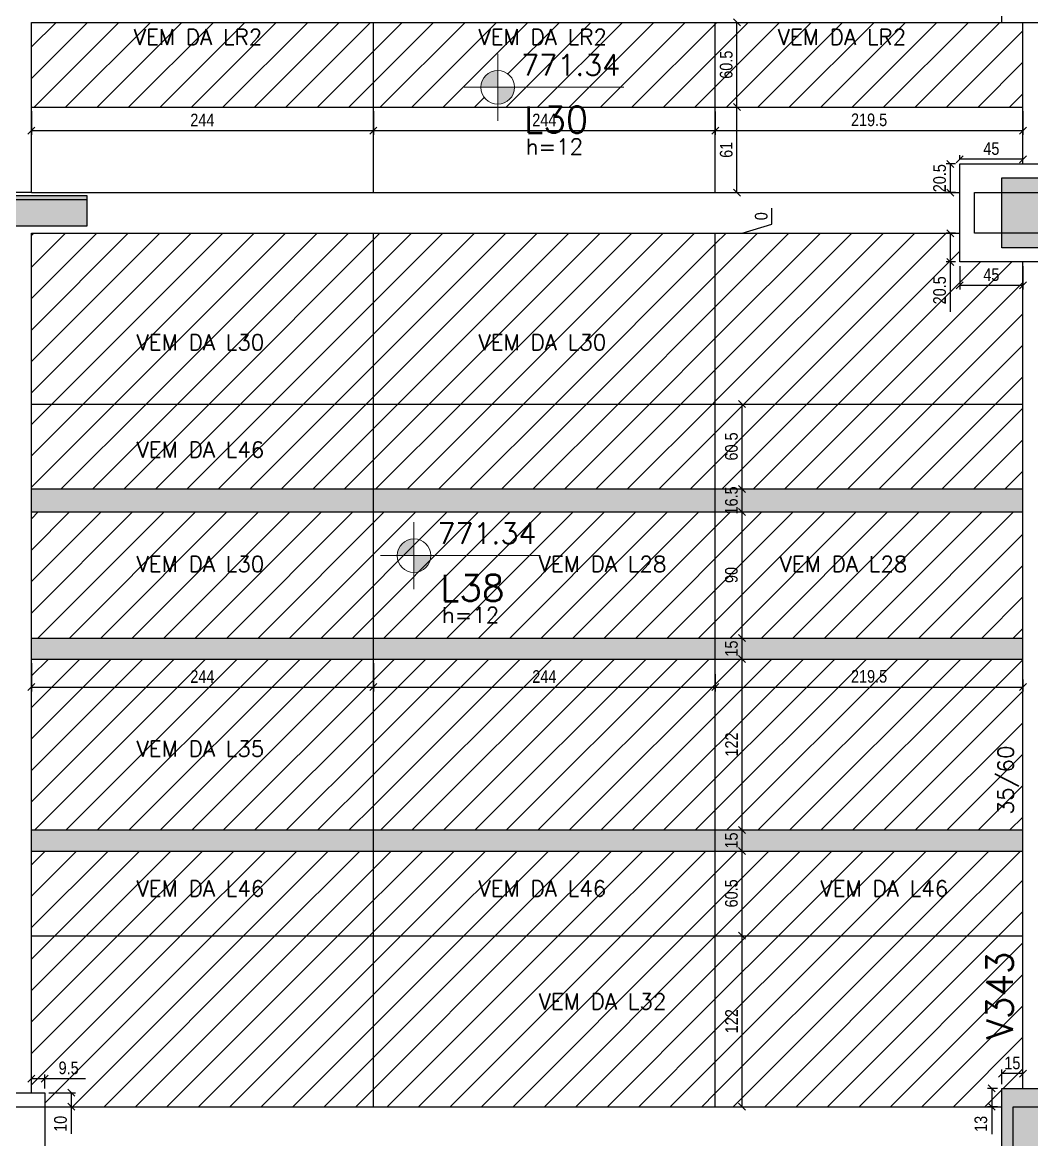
# Model space of a CAD drawing. Extents: x 8513 to 14085, y 1849 to 10799.
# Drawn here: x 11728 to 12448, y 2748 to 3546 of the extents above; entities that cross this region are included whole.
import ezdxf

# ---------------------------------------------------------------- set-up
doc = ezdxf.new("R2010")
doc.units = 0
for name, color, linetype in [('COTA', 241, 'Continuous'), ('Painéis', 200, 'Continuous'), ('Pilares', 5, 'Continuous'), ('VIGAS', 3, 'Continuous')]:
    doc.layers.add(name, color=color, linetype=linetype)
for name, color, linetype, lineweight in [('EST-LAJE-TEXT', 7, 'Continuous', 9), ('EST-VIGA-TEXT', 7, 'Continuous', 9), ('Hachura', 253, 'Continuous', 9), ('REAPROVEITAMENTO', 7, 'Continuous', 9)]:
    doc.layers.add(name, color=color, linetype=linetype, lineweight=lineweight)
doc.styles.add('COTA TECNICA-50', font='techl___.ttf', dxfattribs={"height": 9})
doc.styles.add('RomanS_IV50', font='romans_IV50.ttf', dxfattribs={"height": 11.25})
doc.styles.add('RomanS_IV50_B', font='', dxfattribs={"height": 18.75})
doc.styles.add('RomanS_IV50_B_1', font='', dxfattribs={"height": 22.5})
doc.styles.get('RomanS_IV50_B').set_extended_font_data('RomanS_IV50', bold=True)
doc.styles.get('RomanS_IV50_B_1').set_extended_font_data('RomanS_IV50', bold=True)
doc.dimstyles.new('PAINEL', dxfattribs={"dimtxt": 9, "dimasz": 5, "dimexe": 3, "dimexo": 3, "dimgap": 3, "dimtad": 1, "dimdec": 1, "dimzin": 12, "dimdsep": 46, "dimtxsty": 'COTA TECNICA-50', "dimblk": 'OBLIQUE', "dimcen": 0, "dimclrd": 4, "dimclre": 4, "dimclrt": 1, "dimadec": 1, "dimazin": 3, "dimtfac": 1, "dimtdec": 1, "dimtmove": 0, "dimatfit": 3, "dimldrblk": 'OBLIQUE', "dimfxl": 1, "dimtolj": 1, "dimtzin": 12, "dimarcsym": 0})
pattern_1 = [(45, (-181390.063, -29748.07), (-11.2253202, 11.2253202), [])]

# ---------------------------------------------------------------- blocks, each defined once
blk = doc.blocks.new('FA_Floor_TAG_SURVEY_R01 - NIV_TIT_H_TXT1__TXT2_Menor-2303205-BUSINESS')
at = {"layer": 'EST-LAJE-TEXT'}
h = blk.add_hatch(color=256, dxfattribs=at)
edge = h.paths.add_edge_path(flags=0)
edge.add_line((-0.28, 0.565), (-0.28, 0.405))
edge.add_line((-0.28, 0.405), (-0.44, 0.405))
edge.add_arc((-0.28, 0.405), 0.16, 90, 180, ccw=False)
h = blk.add_hatch(color=256, dxfattribs=at)
edge = h.paths.add_edge_path(flags=0)
edge.add_arc((-0.28, 0.405), 0.16, -90, 0, ccw=False)
edge.add_line((-0.28, 0.245), (-0.28, 0.405))
edge.add_line((-0.28, 0.405), (-0.12, 0.405))
for p, q in [((-0.28, 0.085), (-0.28, 0.725)), ((-0.28, 0.405), (-0.6, 0.405)), ((-0.28, 0.405), (0.92, 0.405))]:
    blk.add_line(p, q, dxfattribs=at)
blk.add_circle((-0.28, 0.405), 0.16, dxfattribs=at)
blk = doc.blocks.new('_Oblique')
at = {"color": 0, "linetype": 'ByBlock', "lineweight": -2}
blk.add_line((-0.5, -0.5), (0.5, 0.5), dxfattribs=at)
blk = doc.blocks.new('*D575')
at = {"layer": 'COTA', "color": 4, "lineweight": -2, "transparency": 16777216}
for p, q in [((11734.51, 3482.01), (11734.51, 3465.24)), ((11978.51, 3482.01), (11978.51, 3465.24)), ((11734.51, 3468.24), (11978.51, 3468.24))]:
    blk.add_line(p, q, dxfattribs=at)
at = {"layer": 'Defpoints', "color": 0, "transparency": 16777216}
for p in [(11734.51, 3485.01), (11978.51, 3485.01), (11978.51, 3468.24)]:
    blk.add_point(p, dxfattribs=at)
at = {"layer": 'COTA', "color": 4, "lineweight": -2, "transparency": 16777216, "xscale": 5, "yscale": 5, "zscale": 5, "rotation": 180}
blk.add_blockref('_Oblique', (11734.51, 3468.24), dxfattribs=at)
at = {"layer": 'COTA', "color": 4, "lineweight": -2, "transparency": 16777216, "xscale": 5, "yscale": 5, "zscale": 5}
blk.add_blockref('_Oblique', (11978.51, 3468.24), dxfattribs=at)
at = {"layer": 'COTA', "color": 1, "transparency": 16777216, "insert": (11856.51, 3475.81), "char_height": 9, "attachment_point": 5, "style": 'COTA TECNICA-50'}
blk.add_mtext('\\A1;244', dxfattribs=at)
blk = doc.blocks.new('*D576')
at = {"layer": 'COTA', "color": 4, "lineweight": -2, "transparency": 16777216}
for p, q in [((11978.51, 3482.01), (11978.51, 3465.24)), ((12222.51, 3481.76), (12222.51, 3465.24)), ((11978.51, 3468.24), (12222.51, 3468.24))]:
    blk.add_line(p, q, dxfattribs=at)
at = {"layer": 'Defpoints', "color": 0, "transparency": 16777216}
for p in [(11978.51, 3485.01), (12222.51, 3484.76), (12222.51, 3468.24)]:
    blk.add_point(p, dxfattribs=at)
at = {"layer": 'COTA', "color": 4, "lineweight": -2, "transparency": 16777216, "xscale": 5, "yscale": 5, "zscale": 5, "rotation": 180}
blk.add_blockref('_Oblique', (11978.51, 3468.24), dxfattribs=at)
at = {"layer": 'COTA', "color": 4, "lineweight": -2, "transparency": 16777216, "xscale": 5, "yscale": 5, "zscale": 5}
blk.add_blockref('_Oblique', (12222.51, 3468.24), dxfattribs=at)
at = {"layer": 'COTA', "color": 1, "transparency": 16777216, "insert": (12100.51, 3475.81), "char_height": 9, "attachment_point": 5, "style": 'COTA TECNICA-50'}
blk.add_mtext('\\A1;244', dxfattribs=at)
blk = doc.blocks.new('*D577')
at = {"layer": 'COTA', "color": 4, "lineweight": -2, "transparency": 16777216}
for p, q in [((12222.51, 3481.76), (12222.51, 3465.24)), ((12442.01, 3482.01), (12442.01, 3465.24)), ((12222.51, 3468.24), (12442.01, 3468.24))]:
    blk.add_line(p, q, dxfattribs=at)
at = {"layer": 'Defpoints', "color": 0, "transparency": 16777216}
for p in [(12222.51, 3484.76), (12442.01, 3485.01), (12442.01, 3468.24)]:
    blk.add_point(p, dxfattribs=at)
at = {"layer": 'COTA', "color": 4, "lineweight": -2, "transparency": 16777216, "xscale": 5, "yscale": 5, "zscale": 5, "rotation": 180}
blk.add_blockref('_Oblique', (12222.51, 3468.24), dxfattribs=at)
at = {"layer": 'COTA', "color": 4, "lineweight": -2, "transparency": 16777216, "xscale": 5, "yscale": 5, "zscale": 5}
blk.add_blockref('_Oblique', (12442.01, 3468.24), dxfattribs=at)
at = {"layer": 'COTA', "color": 1, "transparency": 16777216, "insert": (12332.26, 3475.87), "char_height": 9, "attachment_point": 5, "style": 'COTA TECNICA-50'}
blk.add_mtext('\\A1;219.5', dxfattribs=at)
blk = doc.blocks.new('*D578')
at = {"layer": 'COTA', "color": 4, "lineweight": -2, "transparency": 16777216}
for p, q in [((12397.01, 3447.51), (12397.01, 3450.78)), ((12442.01, 3447.78), (12397.01, 3447.78)), ((12442.01, 3447.51), (12442.01, 3450.78))]:
    blk.add_line(p, q, dxfattribs=at)
at = {"layer": 'Defpoints', "color": 0, "transparency": 16777216}
for p in [(12397.01, 3447.78), (12397.01, 3444.51), (12442.01, 3444.51)]:
    blk.add_point(p, dxfattribs=at)
at = {"layer": 'COTA', "color": 4, "lineweight": -2, "transparency": 16777216, "xscale": 5, "yscale": 5, "zscale": 5, "rotation": 180}
blk.add_blockref('_Oblique', (12397.01, 3447.78), dxfattribs=at)
at = {"layer": 'COTA', "color": 4, "lineweight": -2, "transparency": 16777216, "xscale": 5, "yscale": 5, "zscale": 5}
blk.add_blockref('_Oblique', (12442.01, 3447.78), dxfattribs=at)
at = {"layer": 'COTA', "color": 1, "transparency": 16777216, "insert": (12419.51, 3455.37), "char_height": 9, "attachment_point": 5, "style": 'COTA TECNICA-50'}
blk.add_mtext('\\A1;45', dxfattribs=at)
blk = doc.blocks.new('*D579')
at = {"layer": 'COTA', "color": 4, "lineweight": -2, "transparency": 16777216}
for p, q in [((12394.01, 3444.51), (12387.2, 3444.51)), ((12390.2, 3444.51), (12390.2, 3424.01)), ((12394.01, 3424.01), (12387.2, 3424.01))]:
    blk.add_line(p, q, dxfattribs=at)
at = {"layer": 'Defpoints', "color": 0, "transparency": 16777216}
for p in [(12397.01, 3444.51), (12390.2, 3424.01), (12397.01, 3424.01)]:
    blk.add_point(p, dxfattribs=at)
at = {"layer": 'COTA', "color": 4, "lineweight": -2, "transparency": 16777216, "xscale": 5, "yscale": 5, "zscale": 5}
for p, rotation in [((12390.2, 3444.51), 90), ((12390.2, 3424.01), 270)]:
    blk.add_blockref('_Oblique', p, dxfattribs=dict(at, rotation=rotation))
at = {"layer": 'COTA', "color": 1, "transparency": 16777216, "insert": (12382.6, 3434.26), "char_height": 9, "attachment_point": 5, "rotation": 90, "style": 'COTA TECNICA-50'}
blk.add_mtext('\\A1;20.5', dxfattribs=at)
blk = doc.blocks.new('*D624')
at = {"layer": 'COTA', "color": 4, "lineweight": -2, "transparency": 16777216}
for p, q in [((11734.51, 3088.01), (11734.51, 3067.98)), ((11978.51, 3088.01), (11978.51, 3067.98)), ((11734.51, 3070.98), (11978.51, 3070.98))]:
    blk.add_line(p, q, dxfattribs=at)
at = {"layer": 'Defpoints', "color": 0, "transparency": 16777216}
for p in [(11734.51, 3091.01), (11978.51, 3091.01), (11978.51, 3070.98)]:
    blk.add_point(p, dxfattribs=at)
at = {"layer": 'COTA', "color": 4, "lineweight": -2, "transparency": 16777216, "xscale": 5, "yscale": 5, "zscale": 5, "rotation": 180}
blk.add_blockref('_Oblique', (11734.51, 3070.98), dxfattribs=at)
at = {"layer": 'COTA', "color": 4, "lineweight": -2, "transparency": 16777216, "xscale": 5, "yscale": 5, "zscale": 5}
blk.add_blockref('_Oblique', (11978.51, 3070.98), dxfattribs=at)
at = {"layer": 'COTA', "color": 1, "transparency": 16777216, "insert": (11856.51, 3078.55), "char_height": 9, "attachment_point": 5, "style": 'COTA TECNICA-50'}
blk.add_mtext('\\A1;244', dxfattribs=at)
blk = doc.blocks.new('*D625')
at = {"layer": 'COTA', "color": 4, "lineweight": -2, "transparency": 16777216}
for p, q in [((11978.51, 3088.01), (11978.51, 3067.98)), ((12222.51, 3080.26), (12222.51, 3067.98)), ((11978.51, 3070.98), (12222.51, 3070.98))]:
    blk.add_line(p, q, dxfattribs=at)
at = {"layer": 'Defpoints', "color": 0, "transparency": 16777216}
for p in [(11978.51, 3091.01), (12222.51, 3083.26), (12222.51, 3070.98)]:
    blk.add_point(p, dxfattribs=at)
at = {"layer": 'COTA', "color": 4, "lineweight": -2, "transparency": 16777216, "xscale": 5, "yscale": 5, "zscale": 5, "rotation": 180}
blk.add_blockref('_Oblique', (11978.51, 3070.98), dxfattribs=at)
at = {"layer": 'COTA', "color": 4, "lineweight": -2, "transparency": 16777216, "xscale": 5, "yscale": 5, "zscale": 5}
blk.add_blockref('_Oblique', (12222.51, 3070.98), dxfattribs=at)
at = {"layer": 'COTA', "color": 1, "transparency": 16777216, "insert": (12100.51, 3078.55), "char_height": 9, "attachment_point": 5, "style": 'COTA TECNICA-50'}
blk.add_mtext('\\A1;244', dxfattribs=at)
blk = doc.blocks.new('*D626')
at = {"layer": 'COTA', "color": 4, "lineweight": -2, "transparency": 16777216}
for p, q in [((12222.51, 3080.26), (12222.51, 3067.98)), ((12222.51, 3070.98), (12442.01, 3070.98)), ((12442.01, 3076.51), (12442.01, 3067.98))]:
    blk.add_line(p, q, dxfattribs=at)
at = {"layer": 'Defpoints', "color": 0, "transparency": 16777216}
for p in [(12222.51, 3083.26), (12442.01, 3079.51), (12442.01, 3070.98)]:
    blk.add_point(p, dxfattribs=at)
at = {"layer": 'COTA', "color": 4, "lineweight": -2, "transparency": 16777216, "xscale": 5, "yscale": 5, "zscale": 5, "rotation": 180}
blk.add_blockref('_Oblique', (12222.51, 3070.98), dxfattribs=at)
at = {"layer": 'COTA', "color": 4, "lineweight": -2, "transparency": 16777216, "xscale": 5, "yscale": 5, "zscale": 5}
blk.add_blockref('_Oblique', (12442.01, 3070.98), dxfattribs=at)
at = {"layer": 'COTA', "color": 1, "transparency": 16777216, "insert": (12332.26, 3078.61), "char_height": 9, "attachment_point": 5, "style": 'COTA TECNICA-50'}
blk.add_mtext('\\A1;219.5', dxfattribs=at)
blk = doc.blocks.new('*D627')
at = {"layer": 'COTA', "color": 4, "lineweight": -2, "transparency": 16777216}
for p, q in [((12225.51, 2893.51), (12244.65, 2893.51)), ((12241.65, 2771.51), (12241.65, 2893.51)), ((12225.51, 2771.51), (12244.65, 2771.51))]:
    blk.add_line(p, q, dxfattribs=at)
at = {"layer": 'Defpoints', "color": 0, "transparency": 16777216}
for p in [(12222.51, 2893.51), (12241.65, 2893.51), (12222.51, 2771.51)]:
    blk.add_point(p, dxfattribs=at)
at = {"layer": 'COTA', "color": 4, "lineweight": -2, "transparency": 16777216, "xscale": 5, "yscale": 5, "zscale": 5}
for p, rotation in [((12241.65, 2893.51), 90), ((12241.65, 2771.51), 270)]:
    blk.add_blockref('_Oblique', p, dxfattribs=dict(at, rotation=rotation))
at = {"layer": 'COTA', "color": 1, "transparency": 16777216, "insert": (12234.1, 2832.51), "char_height": 9, "attachment_point": 5, "rotation": 90, "style": 'COTA TECNICA-50'}
blk.add_mtext('\\A1;122', dxfattribs=at)
blk = doc.blocks.new('*D628')
at = {"layer": 'COTA', "color": 4, "lineweight": -2, "transparency": 16777216}
for p, q in [((12225.51, 2954.01), (12244.65, 2954.01)), ((12241.65, 2893.51), (12241.65, 2954.01)), ((12225.51, 2893.51), (12244.65, 2893.51))]:
    blk.add_line(p, q, dxfattribs=at)
at = {"layer": 'Defpoints', "color": 0, "transparency": 16777216}
for p in [(12222.51, 2954.01), (12241.65, 2954.01), (12222.51, 2893.51)]:
    blk.add_point(p, dxfattribs=at)
at = {"layer": 'COTA', "color": 4, "lineweight": -2, "transparency": 16777216, "xscale": 5, "yscale": 5, "zscale": 5}
for p, rotation in [((12241.65, 2954.01), 90), ((12241.65, 2893.51), 270)]:
    blk.add_blockref('_Oblique', p, dxfattribs=dict(at, rotation=rotation))
at = {"layer": 'COTA', "color": 1, "transparency": 16777216, "insert": (12234.05, 2923.76), "char_height": 9, "attachment_point": 5, "rotation": 90, "style": 'COTA TECNICA-50'}
blk.add_mtext('\\A1;60.5', dxfattribs=at)
blk = doc.blocks.new('*D629')
at = {"layer": 'COTA', "color": 4, "lineweight": -2, "transparency": 16777216}
for p, q in [((12225.51, 2969.01), (12244.65, 2969.01)), ((12241.65, 2954.01), (12241.65, 2969.01)), ((12225.51, 2954.01), (12244.65, 2954.01))]:
    blk.add_line(p, q, dxfattribs=at)
at = {"layer": 'Defpoints', "color": 0, "transparency": 16777216}
for p in [(12222.51, 2969.01), (12241.65, 2969.01), (12222.51, 2954.01)]:
    blk.add_point(p, dxfattribs=at)
at = {"layer": 'COTA', "color": 4, "lineweight": -2, "transparency": 16777216, "xscale": 5, "yscale": 5, "zscale": 5}
for p, rotation in [((12241.65, 2969.01), 90), ((12241.65, 2954.01), 270)]:
    blk.add_blockref('_Oblique', p, dxfattribs=dict(at, rotation=rotation))
at = {"layer": 'COTA', "color": 1, "transparency": 16777216, "insert": (12234.05, 2961.51), "char_height": 9, "attachment_point": 5, "rotation": 90, "style": 'COTA TECNICA-50'}
blk.add_mtext('\\A1;15', dxfattribs=at)
blk = doc.blocks.new('*D630')
at = {"layer": 'COTA', "color": 4, "lineweight": -2, "transparency": 16777216}
for p, q in [((12225.51, 3091.01), (12244.65, 3091.01)), ((12241.65, 2969.01), (12241.65, 3091.01)), ((12225.51, 2969.01), (12244.65, 2969.01))]:
    blk.add_line(p, q, dxfattribs=at)
at = {"layer": 'Defpoints', "color": 0, "transparency": 16777216}
for p in [(12222.51, 3091.01), (12241.65, 3091.01), (12222.51, 2969.01)]:
    blk.add_point(p, dxfattribs=at)
at = {"layer": 'COTA', "color": 4, "lineweight": -2, "transparency": 16777216, "xscale": 5, "yscale": 5, "zscale": 5}
for p, rotation in [((12241.65, 3091.01), 90), ((12241.65, 2969.01), 270)]:
    blk.add_blockref('_Oblique', p, dxfattribs=dict(at, rotation=rotation))
at = {"layer": 'COTA', "color": 1, "transparency": 16777216, "insert": (12234.1, 3030.01), "char_height": 9, "attachment_point": 5, "rotation": 90, "style": 'COTA TECNICA-50'}
blk.add_mtext('\\A1;122', dxfattribs=at)
blk = doc.blocks.new('*D631')
at = {"layer": 'COTA', "color": 4, "lineweight": -2, "transparency": 16777216}
for p, q in [((12225.51, 3106.01), (12244.65, 3106.01)), ((12241.65, 3091.01), (12241.65, 3106.01)), ((12225.51, 3091.01), (12244.65, 3091.01))]:
    blk.add_line(p, q, dxfattribs=at)
at = {"layer": 'Defpoints', "color": 0, "transparency": 16777216}
for p in [(12222.51, 3106.01), (12241.65, 3106.01), (12222.51, 3091.01)]:
    blk.add_point(p, dxfattribs=at)
at = {"layer": 'COTA', "color": 4, "lineweight": -2, "transparency": 16777216, "xscale": 5, "yscale": 5, "zscale": 5}
for p, rotation in [((12241.65, 3106.01), 90), ((12241.65, 3091.01), 270)]:
    blk.add_blockref('_Oblique', p, dxfattribs=dict(at, rotation=rotation))
at = {"layer": 'COTA', "color": 1, "transparency": 16777216, "insert": (12234.05, 3098.51), "char_height": 9, "attachment_point": 5, "rotation": 90, "style": 'COTA TECNICA-50'}
blk.add_mtext('\\A1;15', dxfattribs=at)
blk = doc.blocks.new('*D632')
at = {"layer": 'COTA', "color": 4, "lineweight": -2, "transparency": 16777216}
for p, q in [((12225.51, 3196.01), (12244.65, 3196.01)), ((12241.65, 3106.01), (12241.65, 3196.01)), ((12225.51, 3106.01), (12244.65, 3106.01))]:
    blk.add_line(p, q, dxfattribs=at)
at = {"layer": 'Defpoints', "color": 0, "transparency": 16777216}
for p in [(12222.51, 3196.01), (12241.65, 3196.01), (12222.51, 3106.01)]:
    blk.add_point(p, dxfattribs=at)
at = {"layer": 'COTA', "color": 4, "lineweight": -2, "transparency": 16777216, "xscale": 5, "yscale": 5, "zscale": 5}
for p, rotation in [((12241.65, 3196.01), 90), ((12241.65, 3106.01), 270)]:
    blk.add_blockref('_Oblique', p, dxfattribs=dict(at, rotation=rotation))
at = {"layer": 'COTA', "color": 1, "transparency": 16777216, "insert": (12234.03, 3151.01), "char_height": 9, "attachment_point": 5, "rotation": 90, "style": 'COTA TECNICA-50'}
blk.add_mtext('\\A1;90', dxfattribs=at)
blk = doc.blocks.new('*D633')
at = {"layer": 'COTA', "color": 4, "lineweight": -2, "transparency": 16777216}
for p, q in [((12225.51, 3212.51), (12244.65, 3212.51)), ((12241.65, 3196.01), (12241.65, 3212.51)), ((12225.51, 3196.01), (12244.65, 3196.01))]:
    blk.add_line(p, q, dxfattribs=at)
at = {"layer": 'Defpoints', "color": 0, "transparency": 16777216}
for p in [(12222.51, 3212.51), (12241.65, 3212.51), (12222.51, 3196.01)]:
    blk.add_point(p, dxfattribs=at)
at = {"layer": 'COTA', "color": 4, "lineweight": -2, "transparency": 16777216, "xscale": 5, "yscale": 5, "zscale": 5}
for p, rotation in [((12241.65, 3212.51), 90), ((12241.65, 3196.01), 270)]:
    blk.add_blockref('_Oblique', p, dxfattribs=dict(at, rotation=rotation))
at = {"layer": 'COTA', "color": 1, "transparency": 16777216, "insert": (12234.05, 3204.26), "char_height": 9, "attachment_point": 5, "rotation": 90, "style": 'COTA TECNICA-50'}
blk.add_mtext('\\A1;16.5', dxfattribs=at)
blk = doc.blocks.new('*D634')
at = {"layer": 'COTA', "color": 4, "lineweight": -2, "transparency": 16777216}
for p, q in [((12225.51, 3273.01), (12244.65, 3273.01)), ((12241.65, 3212.51), (12241.65, 3273.01)), ((12225.51, 3212.51), (12244.65, 3212.51))]:
    blk.add_line(p, q, dxfattribs=at)
at = {"layer": 'Defpoints', "color": 0, "transparency": 16777216}
for p in [(12222.51, 3273.01), (12241.65, 3273.01), (12222.51, 3212.51)]:
    blk.add_point(p, dxfattribs=at)
at = {"layer": 'COTA', "color": 4, "lineweight": -2, "transparency": 16777216, "xscale": 5, "yscale": 5, "zscale": 5}
for p, rotation in [((12241.65, 3273.01), 90), ((12241.65, 3212.51), 270)]:
    blk.add_blockref('_Oblique', p, dxfattribs=dict(at, rotation=rotation))
at = {"layer": 'COTA', "color": 1, "transparency": 16777216, "insert": (12234.05, 3242.76), "char_height": 9, "attachment_point": 5, "rotation": 90, "style": 'COTA TECNICA-50'}
blk.add_mtext('\\A1;60.5', dxfattribs=at)
blk = doc.blocks.new('*D635')
at = {"layer": 'COTA', "color": 4, "lineweight": -2, "transparency": 16777216}
for p, q in [((12262.92, 3401.39), (12262.92, 3412.84)), ((12241.65, 3395.01), (12262.92, 3401.39)), ((12225.51, 3395.01), (12244.65, 3395.01)), ((12225.51, 3395.01), (12244.65, 3395.01))]:
    blk.add_line(p, q, dxfattribs=at)
at = {"layer": 'Defpoints', "color": 0, "transparency": 16777216}
for p in [(12222.51, 3395.01), (12222.51, 3395.01), (12241.65, 3395.01)]:
    blk.add_point(p, dxfattribs=at)
at = {"layer": 'COTA', "color": 1, "transparency": 16777216, "insert": (12255.33, 3407.11), "char_height": 9, "attachment_point": 5, "rotation": 90, "style": 'COTA TECNICA-50'}
blk.add_mtext('\\A1;0', dxfattribs=at)
blk = doc.blocks.new('*D636')
at = {"layer": 'COTA', "color": 4, "lineweight": -2, "transparency": 16777216}
for p, q in [((12394.01, 3395.01), (12387.2, 3395.01)), ((12390.2, 3395.01), (12390.2, 3374.51)), ((12394.01, 3374.51), (12387.2, 3374.51)), ((12390.2, 3374.51), (12390.2, 3338.97))]:
    blk.add_line(p, q, dxfattribs=at)
at = {"layer": 'Defpoints', "color": 0, "transparency": 16777216}
for p in [(12397.01, 3395.01), (12390.2, 3374.51), (12397.01, 3374.51)]:
    blk.add_point(p, dxfattribs=at)
at = {"layer": 'COTA', "color": 4, "lineweight": -2, "transparency": 16777216, "xscale": 5, "yscale": 5, "zscale": 5}
for p, rotation in [((12390.2, 3395.01), 90), ((12390.2, 3374.51), 270)]:
    blk.add_blockref('_Oblique', p, dxfattribs=dict(at, rotation=rotation))
at = {"layer": 'COTA', "color": 1, "transparency": 16777216, "insert": (12382.6, 3354.24), "char_height": 9, "attachment_point": 5, "rotation": 90, "style": 'COTA TECNICA-50'}
blk.add_mtext('\\A1;20.5', dxfattribs=at)
blk = doc.blocks.new('*D637')
at = {"layer": 'COTA', "color": 4, "lineweight": -2, "transparency": 16777216}
for p, q in [((12397.01, 3371.51), (12397.01, 3354.74)), ((12442.01, 3371.51), (12442.01, 3354.74)), ((12442.01, 3357.74), (12397.01, 3357.74))]:
    blk.add_line(p, q, dxfattribs=at)
at = {"layer": 'Defpoints', "color": 0, "transparency": 16777216}
for p in [(12397.01, 3374.51), (12442.01, 3374.51), (12397.01, 3357.74)]:
    blk.add_point(p, dxfattribs=at)
at = {"layer": 'COTA', "color": 4, "lineweight": -2, "transparency": 16777216, "xscale": 5, "yscale": 5, "zscale": 5, "rotation": 180}
blk.add_blockref('_Oblique', (12397.01, 3357.74), dxfattribs=at)
at = {"layer": 'COTA', "color": 4, "lineweight": -2, "transparency": 16777216, "xscale": 5, "yscale": 5, "zscale": 5}
blk.add_blockref('_Oblique', (12442.01, 3357.74), dxfattribs=at)
at = {"layer": 'COTA', "color": 1, "transparency": 16777216, "insert": (12419.51, 3365.34), "char_height": 9, "attachment_point": 5, "style": 'COTA TECNICA-50'}
blk.add_mtext('\\A1;45', dxfattribs=at)
blk = doc.blocks.new('*D638')
at = {"layer": 'COTA', "color": 4, "lineweight": -2, "transparency": 16777216}
for p, q in [((12427.01, 2787.51), (12427.01, 2798.08)), ((12442.01, 2795.08), (12427.01, 2795.08)), ((12442.01, 2787.51), (12442.01, 2798.08))]:
    blk.add_line(p, q, dxfattribs=at)
at = {"layer": 'Defpoints', "color": 0, "transparency": 16777216}
for p in [(12427.01, 2795.08), (12427.01, 2784.51), (12442.01, 2784.51)]:
    blk.add_point(p, dxfattribs=at)
at = {"layer": 'COTA', "color": 4, "lineweight": -2, "transparency": 16777216, "xscale": 5, "yscale": 5, "zscale": 5, "rotation": 180}
blk.add_blockref('_Oblique', (12427.01, 2795.08), dxfattribs=at)
at = {"layer": 'COTA', "color": 4, "lineweight": -2, "transparency": 16777216, "xscale": 5, "yscale": 5, "zscale": 5}
blk.add_blockref('_Oblique', (12442.01, 2795.08), dxfattribs=at)
at = {"layer": 'COTA', "color": 1, "transparency": 16777216, "insert": (12434.51, 2802.68), "char_height": 9, "attachment_point": 5, "style": 'COTA TECNICA-50'}
blk.add_mtext('\\A1;15', dxfattribs=at)
blk = doc.blocks.new('*D639')
at = {"layer": 'COTA', "color": 4, "lineweight": -2, "transparency": 16777216}
for p, q in [((12424.01, 2784.51), (12416.75, 2784.51)), ((12419.75, 2784.51), (12419.75, 2771.51)), ((12424.01, 2771.51), (12416.75, 2771.51)), ((12419.75, 2771.51), (12419.75, 2751.94))]:
    blk.add_line(p, q, dxfattribs=at)
at = {"layer": 'Defpoints', "color": 0, "transparency": 16777216}
for p in [(12427.01, 2784.51), (12419.75, 2771.51), (12427.01, 2771.51)]:
    blk.add_point(p, dxfattribs=at)
at = {"layer": 'COTA', "color": 4, "lineweight": -2, "transparency": 16777216, "xscale": 5, "yscale": 5, "zscale": 5}
for p, rotation in [((12419.75, 2784.51), 90), ((12419.75, 2771.51), 270)]:
    blk.add_blockref('_Oblique', p, dxfattribs=dict(at, rotation=rotation))
at = {"layer": 'COTA', "color": 1, "transparency": 16777216, "insert": (12412.05, 2759.22), "char_height": 9, "attachment_point": 5, "rotation": 90, "style": 'COTA TECNICA-50'}
blk.add_mtext('\\A1;13', dxfattribs=at)
blk = doc.blocks.new('*D640')
at = {"layer": 'COTA', "color": 4, "lineweight": -2, "transparency": 16777216}
for p, q in [((11734.51, 2784.51), (11734.51, 2794.51)), ((11734.51, 2791.51), (11744.01, 2791.51)), ((11744.01, 2784.51), (11744.01, 2794.51)), ((11744.01, 2791.51), (11773.08, 2791.51))]:
    blk.add_line(p, q, dxfattribs=at)
at = {"layer": 'Defpoints', "color": 0, "transparency": 16777216}
for p in [(11744.01, 2791.51), (11734.51, 2781.51), (11744.01, 2781.51)]:
    blk.add_point(p, dxfattribs=at)
at = {"layer": 'COTA', "color": 4, "lineweight": -2, "transparency": 16777216, "xscale": 5, "yscale": 5, "zscale": 5, "rotation": 180}
blk.add_blockref('_Oblique', (11734.51, 2791.51), dxfattribs=at)
at = {"layer": 'COTA', "color": 4, "lineweight": -2, "transparency": 16777216, "xscale": 5, "yscale": 5, "zscale": 5}
blk.add_blockref('_Oblique', (11744.01, 2791.51), dxfattribs=at)
at = {"layer": 'COTA', "color": 1, "transparency": 16777216, "insert": (11761.05, 2799.14), "char_height": 9, "attachment_point": 5, "style": 'COTA TECNICA-50'}
blk.add_mtext('\\A1;9.5', dxfattribs=at)
blk = doc.blocks.new('*D641')
at = {"layer": 'COTA', "color": 4, "lineweight": -2, "transparency": 16777216}
for p, q in [((11747.01, 2781.51), (11765.88, 2781.51)), ((11762.88, 2781.51), (11762.88, 2771.51)), ((11747.01, 2771.51), (11765.88, 2771.51)), ((11762.88, 2771.51), (11762.88, 2752.02))]:
    blk.add_line(p, q, dxfattribs=at)
at = {"layer": 'Defpoints', "color": 0, "transparency": 16777216}
for p in [(11744.01, 2781.51), (11744.01, 2771.51), (11762.88, 2771.51)]:
    blk.add_point(p, dxfattribs=at)
at = {"layer": 'COTA', "color": 4, "lineweight": -2, "transparency": 16777216, "xscale": 5, "yscale": 5, "zscale": 5}
for p, rotation in [((11762.88, 2781.51), 90), ((11762.88, 2771.51), 270)]:
    blk.add_blockref('_Oblique', p, dxfattribs=dict(at, rotation=rotation))
at = {"layer": 'COTA', "color": 1, "transparency": 16777216, "insert": (11755.29, 2759.26), "char_height": 9, "attachment_point": 5, "rotation": 90, "style": 'COTA TECNICA-50'}
blk.add_mtext('\\A1;10', dxfattribs=at)
blk = doc.blocks.new('*D660')
at = {"layer": 'COTA', "color": 4, "lineweight": -2, "transparency": 16777216}
for p, q in [((12225.51, 3485.01), (12240.93, 3485.01)), ((12237.93, 3424.01), (12237.93, 3485.01)), ((12225.51, 3424.01), (12240.93, 3424.01))]:
    blk.add_line(p, q, dxfattribs=at)
at = {"layer": 'Defpoints', "color": 0, "transparency": 16777216}
for p in [(12222.51, 3485.01), (12237.93, 3485.01), (12222.51, 3424.01)]:
    blk.add_point(p, dxfattribs=at)
at = {"layer": 'COTA', "color": 4, "lineweight": -2, "transparency": 16777216, "xscale": 5, "yscale": 5, "zscale": 5}
for p, rotation in [((12237.93, 3485.01), 90), ((12237.93, 3424.01), 270)]:
    blk.add_blockref('_Oblique', p, dxfattribs=dict(at, rotation=rotation))
at = {"layer": 'COTA', "color": 1, "transparency": 16777216, "insert": (12230.34, 3454.51), "char_height": 9, "attachment_point": 5, "rotation": 90, "style": 'COTA TECNICA-50'}
blk.add_mtext('\\A1;61', dxfattribs=at)
blk = doc.blocks.new('*D661')
at = {"layer": 'COTA', "color": 4, "lineweight": -2, "transparency": 16777216}
for p, q in [((12225.51, 3545.51), (12240.93, 3545.51)), ((12237.93, 3485.01), (12237.93, 3545.51)), ((12225.51, 3485.01), (12240.93, 3485.01))]:
    blk.add_line(p, q, dxfattribs=at)
at = {"layer": 'Defpoints', "color": 0, "transparency": 16777216}
for p in [(12222.51, 3545.51), (12237.93, 3545.51), (12222.51, 3485.01)]:
    blk.add_point(p, dxfattribs=at)
at = {"layer": 'COTA', "color": 4, "lineweight": -2, "transparency": 16777216, "xscale": 5, "yscale": 5, "zscale": 5}
for p, rotation in [((12237.93, 3545.51), 90), ((12237.93, 3485.01), 270)]:
    blk.add_blockref('_Oblique', p, dxfattribs=dict(at, rotation=rotation))
at = {"layer": 'COTA', "color": 1, "transparency": 16777216, "insert": (12230.33, 3515.26), "char_height": 9, "attachment_point": 5, "rotation": 90, "style": 'COTA TECNICA-50'}
blk.add_mtext('\\A1;60.5', dxfattribs=at)

msp = doc.modelspace()

# ---------------------------------------------------------------- hatches: boundary and pattern name
at = {"layer": 'Hachura'}
h = msp.add_hatch(color=256, dxfattribs=at)
h.paths.add_polyline_path([(11734.51, 3212.51), (11734.51, 3196.01), (11978.51, 3196.01), (11978.51, 3212.51)])
h.paths.add_polyline_path([(11978.51, 3212.51), (11978.51, 3196.01), (12222.51, 3196.01), (12222.51, 3212.51)])
h.paths.add_polyline_path([(12442.01, 3196.01), (12442.01, 3212.51), (12222.51, 3212.51), (12222.51, 3196.01)])
h.paths.add_polyline_path([(12222.51, 3106.01), (12222.51, 3091.01), (12442.01, 3091.01), (12442.01, 3106.01)])
h.paths.add_polyline_path([(11978.51, 3106.01), (11978.51, 3091.01), (12222.51, 3091.01), (12222.51, 3106.01)])
h.paths.add_polyline_path([(11978.51, 3091.01), (11978.51, 3106.01), (11734.51, 3106.01), (11734.51, 3091.01)])
h.paths.add_polyline_path([(11734.51, 2969.01), (11734.51, 2954.01), (11978.51, 2954.01), (11978.51, 2969.01)])
h.paths.add_polyline_path([(11978.51, 2969.01), (11978.51, 2954.01), (12222.51, 2954.01), (12222.51, 2969.01)])
h.paths.add_polyline_path([(12222.51, 2969.01), (12222.51, 2954.01), (12442.01, 2954.01), (12442.01, 2969.01)])
at = {"layer": 'Pilares'}
for points in [[(12427.01, 3384.51), (12492.01, 3384.51), (12492.01, 3434.51), (12427.01, 3434.51), (12427.01, 3424.82)], [(11665.01, 3400.01), (11774.01, 3400.01), (11774.01, 3422.01), (11665.01, 3422.01)], [(12492.01, 2704.51), (12492.01, 2784.51), (12427.01, 2784.51), (12427.01, 2704.51)]]:
    msp.add_hatch(color=5, dxfattribs=at).paths.add_polyline_path(points, flags=0)
at = {"layer": 'REAPROVEITAMENTO'}
h = msp.add_hatch(dxfattribs=at)
h.set_pattern_fill('ANSI31', color=251, scale=5, style=0)
h.set_pattern_definition(pattern_1)
h.paths.add_polyline_path([(12442.01, 3485.01), (12442.01, 3545.51), (12427.01, 3545.51), (12222.51, 3545.51), (12222.51, 3485.01)])
h.paths.add_polyline_path([(12222.51, 3545.51), (11978.51, 3545.51), (11978.51, 3485.01), (12067.26, 3485.01), (12067.26, 3487.13, -0.414214), (12055.26, 3499.13, -1), (12079.26, 3499.13, -0.414214), (12067.26, 3487.13), (12067.26, 3485.01), (12222.51, 3485.01)])
h.paths.add_polyline_path([(11978.51, 3545.51), (11734.51, 3545.51), (11734.51, 3485.01), (11978.51, 3485.01)])
h = msp.add_hatch(dxfattribs=at)
h.set_pattern_fill('ANSI31', color=251, scale=5, style=0)
h.set_pattern_definition(pattern_1)
h.paths.add_polyline_path([(12222.51, 3273.01), (12222.51, 3395.01), (11978.51, 3395.01), (11978.51, 3273.01)])
h.paths.add_polyline_path([(11978.51, 3395.01), (11734.51, 3395.01), (11734.51, 3273.01), (11978.51, 3273.01)])
h.paths.add_polyline_path([(11978.51, 3106.01), (11978.51, 3196.01), (11734.51, 3196.01), (11734.51, 3106.01)])
h.paths.add_polyline_path([(12222.51, 3106.01), (12222.51, 3196.01), (11978.51, 3196.01), (11978.51, 3106.01)])
h.paths.add_polyline_path([(12442.01, 3106.01), (12442.01, 3196.01), (12222.51, 3196.01), (12222.51, 3106.01)])
h.paths.add_polyline_path([(11978.51, 2969.01), (11978.51, 3091.01), (11734.51, 3091.01), (11734.51, 2969.01)])
h = msp.add_hatch(dxfattribs=at)
h.set_pattern_fill('ANSI31', color=251, scale=5, style=0)
h.set_pattern_definition(pattern_1)
h.paths.add_polyline_path([(12222.51, 2969.01), (12222.51, 3091.01), (11978.51, 3091.01), (11978.51, 2969.01)])
h.paths.add_polyline_path([(12442.01, 2969.01), (12442.01, 3091.01), (12222.51, 3091.01), (12222.51, 2969.01)])
h.paths.add_polyline_path([(12222.51, 3395.01), (12222.51, 3273.01), (12442.01, 3273.01), (12442.01, 3374.51), (12397.01, 3374.51), (12397.01, 3395.01)])
h.paths.add_polyline_path([(12442.01, 3212.51), (12442.01, 3273.01), (12222.51, 3273.01), (12222.51, 3212.51)])
h.paths.add_polyline_path([(12222.51, 3212.51), (12222.51, 3273.01), (11978.51, 3273.01), (11978.51, 3212.51)])
h = msp.add_hatch(dxfattribs=at)
h.set_pattern_fill('ANSI31', color=251, scale=5, style=0)
h.set_pattern_definition(pattern_1)
h.paths.add_polyline_path([(11978.51, 3212.51), (11978.51, 3273.01), (11734.51, 3273.01), (11734.51, 3212.51)])
h.paths.add_polyline_path([(11978.51, 2954.01), (11734.51, 2954.01), (11734.51, 2893.51), (11978.51, 2893.51)])
h.paths.add_polyline_path([(12222.51, 2893.51), (12222.51, 2954.01), (11978.51, 2954.01), (11978.51, 2893.51)])
h.paths.add_polyline_path([(12442.01, 2893.51), (12442.01, 2954.01), (12222.51, 2954.01), (12222.51, 2893.51)])
h = msp.add_hatch(dxfattribs=at)
h.set_pattern_fill('ANSI31', color=251, scale=5, style=0)
h.set_pattern_definition(pattern_1)
h.paths.add_polyline_path([(11978.51, 2771.51), (11978.51, 2893.51), (11734.51, 2893.51), (11734.51, 2781.51), (11744.01, 2781.51), (11744.01, 2771.51)])
h = msp.add_hatch(dxfattribs=at)
h.set_pattern_fill('ANSI31', color=251, scale=5, style=0)
h.set_pattern_definition(pattern_1)
h.paths.add_polyline_path([(11978.51, 2893.51), (11978.51, 2771.51), (12222.51, 2771.51), (12222.51, 2893.51)])
h = msp.add_hatch(dxfattribs=at)
h.set_pattern_fill('ANSI31', color=251, scale=5, style=0)
h.set_pattern_definition(pattern_1)
h.paths.add_polyline_path([(12427.01, 2771.51), (12427.01, 2784.51), (12442.01, 2784.51), (12442.01, 2893.51), (12222.51, 2893.51), (12222.51, 2771.51)])

# ---------------------------------------------------------------- linework, layer by layer
at = {"layer": 'Painéis', "ltscale": 70}
for p, q in [((11978.51, 3424.01), (11978.51, 3545.51)), ((12222.51, 3424.01), (12222.51, 3545.51)), ((11734.51, 3485.01), (12442.01, 3485.01)), ((11978.51, 2771.51), (11978.51, 3395.01)), ((12222.51, 2771.51), (12222.51, 3395.01)), ((11734.51, 3273.01), (12442.01, 3273.01)), ((11734.51, 3212.51), (12442.01, 3212.51)), ((11734.51, 3196.01), (12442.01, 3196.01)), ((11734.51, 3106.01), (12442.01, 3106.01)), ((11734.51, 3091.01), (12442.01, 3091.01)), ((11734.51, 2969.01), (12442.01, 2969.01)), ((11734.51, 2954.01), (12442.01, 2954.01)), ((11734.51, 2893.51), (12442.01, 2893.51))]:
    msp.add_line(p, q, dxfattribs=at)
at = {"layer": 'Pilares', "color": 5}
for p, q in [((12427.01, 3384.51), (12427.01, 3434.51)), ((12427.01, 3434.51), (12492.01, 3434.51)), ((11665.01, 3422.01), (11774.01, 3422.01)), ((11774.01, 3422.01), (11774.01, 3400.01)), ((11774.01, 3400.01), (11665.01, 3400.01)), ((12492.01, 3384.51), (12427.01, 3384.51)), ((12427.01, 2704.51), (12427.01, 2784.51)), ((12427.01, 2784.51), (12492.01, 2784.51)), ((11695.01, 2781.51), (11744.01, 2781.51)), ((11744.01, 2781.51), (11744.01, 2707.51))]:
    msp.add_line(p, q, dxfattribs=at)
at = {"layer": 'Pilares'}
for p, q in [((12407.51, 3395.01), (12407.51, 3424.01)), ((12407.51, 3424.01), (12511.51, 3424.01)), ((11665.01, 3419.01), (11774.01, 3419.01)), ((12511.51, 3395.01), (12407.51, 3395.01)), ((11695.01, 2771.51), (11744.01, 2771.51)), ((12435.01, 2717.51), (12435.01, 2771.51)), ((12435.01, 2771.51), (12484.01, 2771.51))]:
    msp.add_line(p, q, dxfattribs=at)
at = {"layer": 'VIGAS', "color": 3}
for p, q in [((12427.01, 3545.51), (12427.01, 3566.51)), ((11734.51, 3545.51), (12427.01, 3545.51)), ((11734.51, 3424.01), (11734.51, 3545.51)), ((12427.01, 3545.51), (12799.01, 3545.51)), ((12442.01, 3444.51), (12442.01, 3545.51)), ((12397.01, 3374.51), (12397.01, 3444.51)), ((12397.01, 3444.51), (12522.01, 3444.51)), ((11734.51, 3424.01), (11704.51, 3424.01)), ((11734.51, 3424.01), (12397.01, 3424.01)), ((11734.51, 3395.01), (12397.01, 3395.01)), ((11734.51, 2781.51), (11734.51, 3395.01)), ((12522.01, 3374.51), (12397.01, 3374.51)), ((12442.01, 2784.51), (12442.01, 3374.51)), ((11744.01, 2771.51), (12427.01, 2771.51))]:
    msp.add_line(p, q, dxfattribs=at)

# ---------------------------------------------------------------- block references
at = {"layer": 'EST-LAJE-TEXT', "xscale": 74.99999999999996, "yscale": 74.99999999999996, "zscale": 74.99999999999996}
for p in [(12088.26, 3468.76), (12028.49, 3134.45)]:
    msp.add_blockref('FA_Floor_TAG_SURVEY_R01 - NIV_TIT_H_TXT1__TXT2_Menor-2303205-BUSINESS', p, dxfattribs=at)

# ---------------------------------------------------------------- texts
at = {"layer": 'EST-LAJE-TEXT', "lineweight": 30, "attachment_point": 1}
for s, insert, char_height, width, style in [('VEM DA LR2', (11807.63, 3540.68), 11.25, 113.7665, 'RomanS_IV50'), ('VEM DA LR2', (12053.59, 3540.68), 11.25, 113.7665, 'RomanS_IV50'), ('VEM DA LR2', (12267.11, 3540.68), 11.25, 113.7665, 'RomanS_IV50'), ('771.34', (12083.96, 3522.48), 15, 99.8101, 'RomanS_IV50_B'), ('h=12', (12087.19, 3462.36), 11.25, 58.924, 'RomanS_IV50'), ('VEM DA L30', (11809.59, 3322.69), 11.25, 113.7665, 'RomanS_IV50'), ('VEM DA L30', (12053.59, 3322.69), 11.25, 113.7665, 'RomanS_IV50'), ('VEM DA L46', (11809.59, 3246.14), 11.25, 113.7665, 'RomanS_IV50'), ('771.34', (12024.18, 3188.17), 15, 99.8101, 'RomanS_IV50_B'), ('VEM DA L30', (11809.59, 3164.43), 11.25, 113.7665, 'RomanS_IV50'), ('VEM DA L28', (12096.5, 3164.43), 11.25, 113.7665, 'RomanS_IV50'), ('VEM DA L28', (12268.43, 3164.43), 11.25, 113.7665, 'RomanS_IV50'), ('h=12', (12027.41, 3128.05), 11.25, 58.924, 'RomanS_IV50'), ('VEM DA L35', (11809.59, 3032.64), 11.25, 113.7665, 'RomanS_IV50'), ('VEM DA L46', (11809.59, 2932.85), 11.25, 113.7665, 'RomanS_IV50'), ('VEM DA L46', (12053.59, 2932.85), 11.25, 113.7665, 'RomanS_IV50'), ('VEM DA L46', (12297.59, 2932.85), 11.25, 113.7665, 'RomanS_IV50'), ('VEM DA L32', (12096.5, 2852.23), 11.25, 113.7665, 'RomanS_IV50')]:
    msp.add_mtext(s, dxfattribs=dict(at, insert=insert, char_height=char_height, width=width, style=style))
at = {"layer": 'EST-LAJE-TEXT', "lineweight": 50, "char_height": 18.75, "width": 63.7342, "attachment_point": 1, "style": 'RomanS_IV50_B_1'}
for s, insert in [('L30', (12086.06, 3485.43)), ('L38', (12026.28, 3151.12))]:
    msp.add_mtext(s, dxfattribs=dict(at, insert=insert))
at = {"layer": 'EST-VIGA-TEXT', "lineweight": 30, "insert": (12424.15, 2980.15), "char_height": 11.25, "width": 70.3481, "attachment_point": 1, "rotation": 90, "style": 'RomanS_IV50'}
msp.add_mtext('35/60', dxfattribs=at)
at = {"layer": 'EST-VIGA-TEXT', "lineweight": 50, "insert": (12416.13, 2819.56), "char_height": 18.75, "width": 88.9873, "attachment_point": 1, "rotation": 90, "style": 'RomanS_IV50_B_1'}
msp.add_mtext('V343', dxfattribs=at)

# ---------------------------------------------------------------- dimensions: what is measured, and where the dimension line sits
at = {"layer": 'COTA'}
for base, p1, p2, picture, middle in [((12237.93, 3545.51), (12222.51, 3485.01), (12222.51, 3545.51), '*D661', (12230.33, 3515.26)), ((12241.64798823, 3395.0072615), (12222.51451491, 3395.0072615), (12222.51451491, 3395.0072615), '*D635', (12255.33219876, 3404.39015623)), ((12241.65, 3273.01), (12222.51, 3212.51), (12222.51, 3273.01), '*D634', (12234.05, 3242.76)), ((12241.65, 3196.01), (12222.51, 3106.01), (12222.51, 3196.01), '*D632', (12234.03, 3151.01)), ((12241.65, 3106.01), (12222.51, 3091.01), (12222.51, 3106.01), '*D631', (12234.05, 3098.51)), ((12241.65, 3091.01), (12222.51, 2969.01), (12222.51, 3091.01), '*D630', (12234.1, 3030.01)), ((12241.65, 2969.01), (12222.51, 2954.01), (12222.51, 2969.01), '*D629', (12234.05, 2961.51)), ((12241.65, 2954.01), (12222.51, 2893.51), (12222.51, 2954.01), '*D628', (12234.05, 2923.76))]:
    dim = msp.add_linear_dim(base=base, p1=p1, p2=p2, angle=90, dimstyle='PAINEL', override={"dimtmove": 1}, dxfattribs=at)
    dim.commit()
    dim.dimension.update_dxf_attribs({"geometry": picture, "text_midpoint": middle})
for base, p1, p2, picture, middle in [((12237.93, 3485.01), (12222.51, 3424.01), (12222.51, 3485.01), '*D660', (12230.34, 3454.51)), ((12390.2, 3374.51), (12397.01, 3395.01), (12397.01, 3374.51), '*D636', (12382.6, 3354.24)), ((12241.65, 2893.51), (12222.51, 2771.51), (12222.51, 2893.51), '*D627', (12234.1, 2832.51)), ((11762.88, 2771.51), (11744.01, 2781.51), (11744.01, 2771.51), '*D641', (11755.29, 2759.26)), ((12419.75, 2771.51), (12427.01, 2784.51), (12427.01, 2771.51), '*D639', (12412.05, 2759.22))]:
    dim = msp.add_linear_dim(base=base, p1=p1, p2=p2, angle=90, dimstyle='PAINEL', dxfattribs=at)
    dim.commit()
    dim.dimension.update_dxf_attribs({"geometry": picture, "text_midpoint": middle})
for base, p1, p2, picture, middle in [((11978.51, 3468.24), (11734.51, 3485.01), (11978.51, 3485.01), '*D575', (11856.51, 3475.81)), ((12397.01, 3447.78), (12442.01, 3444.51), (12397.01, 3444.51), '*D578', (12419.51, 3455.37)), ((12397.01, 3357.74), (12442.01, 3374.51), (12397.01, 3374.51), '*D637', (12419.51, 3365.34)), ((11978.51, 3070.98), (11734.51, 3091.01), (11978.51, 3091.01), '*D624', (11856.51, 3078.55)), ((12427.01, 2795.08), (12442.01, 2784.51), (12427.01, 2784.51), '*D638', (12434.51, 2802.68)), ((11744.01, 2791.51), (11734.51, 2781.51), (11744.01, 2781.51), '*D640', (11761.05, 2799.14))]:
    dim = msp.add_linear_dim(base=base, p1=p1, p2=p2, dimstyle='PAINEL', dxfattribs=at)
    dim.commit()
    dim.dimension.update_dxf_attribs({"geometry": picture, "text_midpoint": middle})
for base, p1, p2, picture, middle in [((12222.51, 3468.24), (11978.51, 3485.01), (12222.51, 3484.76), '*D576', (12100.51, 3475.81)), ((12442.01, 3468.24), (12222.51, 3484.76), (12442.01, 3485.01), '*D577', (12332.26, 3475.87)), ((12222.51, 3070.98), (11978.51, 3091.01), (12222.51, 3083.26), '*D625', (12100.51, 3078.55)), ((12442.01, 3070.98), (12222.51, 3083.26), (12442.01, 3079.51), '*D626', (12332.26, 3078.61))]:
    dim = msp.add_linear_dim(base=base, p1=p1, p2=p2, dimstyle='PAINEL', override={"dimtmove": 1}, dxfattribs=at)
    dim.commit()
    dim.dimension.update_dxf_attribs({"geometry": picture, "text_midpoint": middle})
dim = msp.add_linear_dim(base=(12390.2, 3424.01), p1=(12397.01, 3444.51), p2=(12397.01, 3424.01), angle=90, dimstyle='PAINEL', dxfattribs=at)
dim.commit()
dim.dimension.update_dxf_attribs({"geometry": '*D579', "text_midpoint": (12390.2, 3434.26), "dimtype": 160})
dim = msp.add_linear_dim(base=(12241.65, 3212.51), p1=(12222.51, 3196.01), p2=(12222.51, 3212.51), angle=90, dimstyle='PAINEL', override={"dimtmove": 1}, dxfattribs=at)
dim.commit()
dim.dimension.update_dxf_attribs({"geometry": '*D633', "text_midpoint": (12241.65, 3204.26), "dimtype": 160})

doc.saveas('drawing.dxf')
